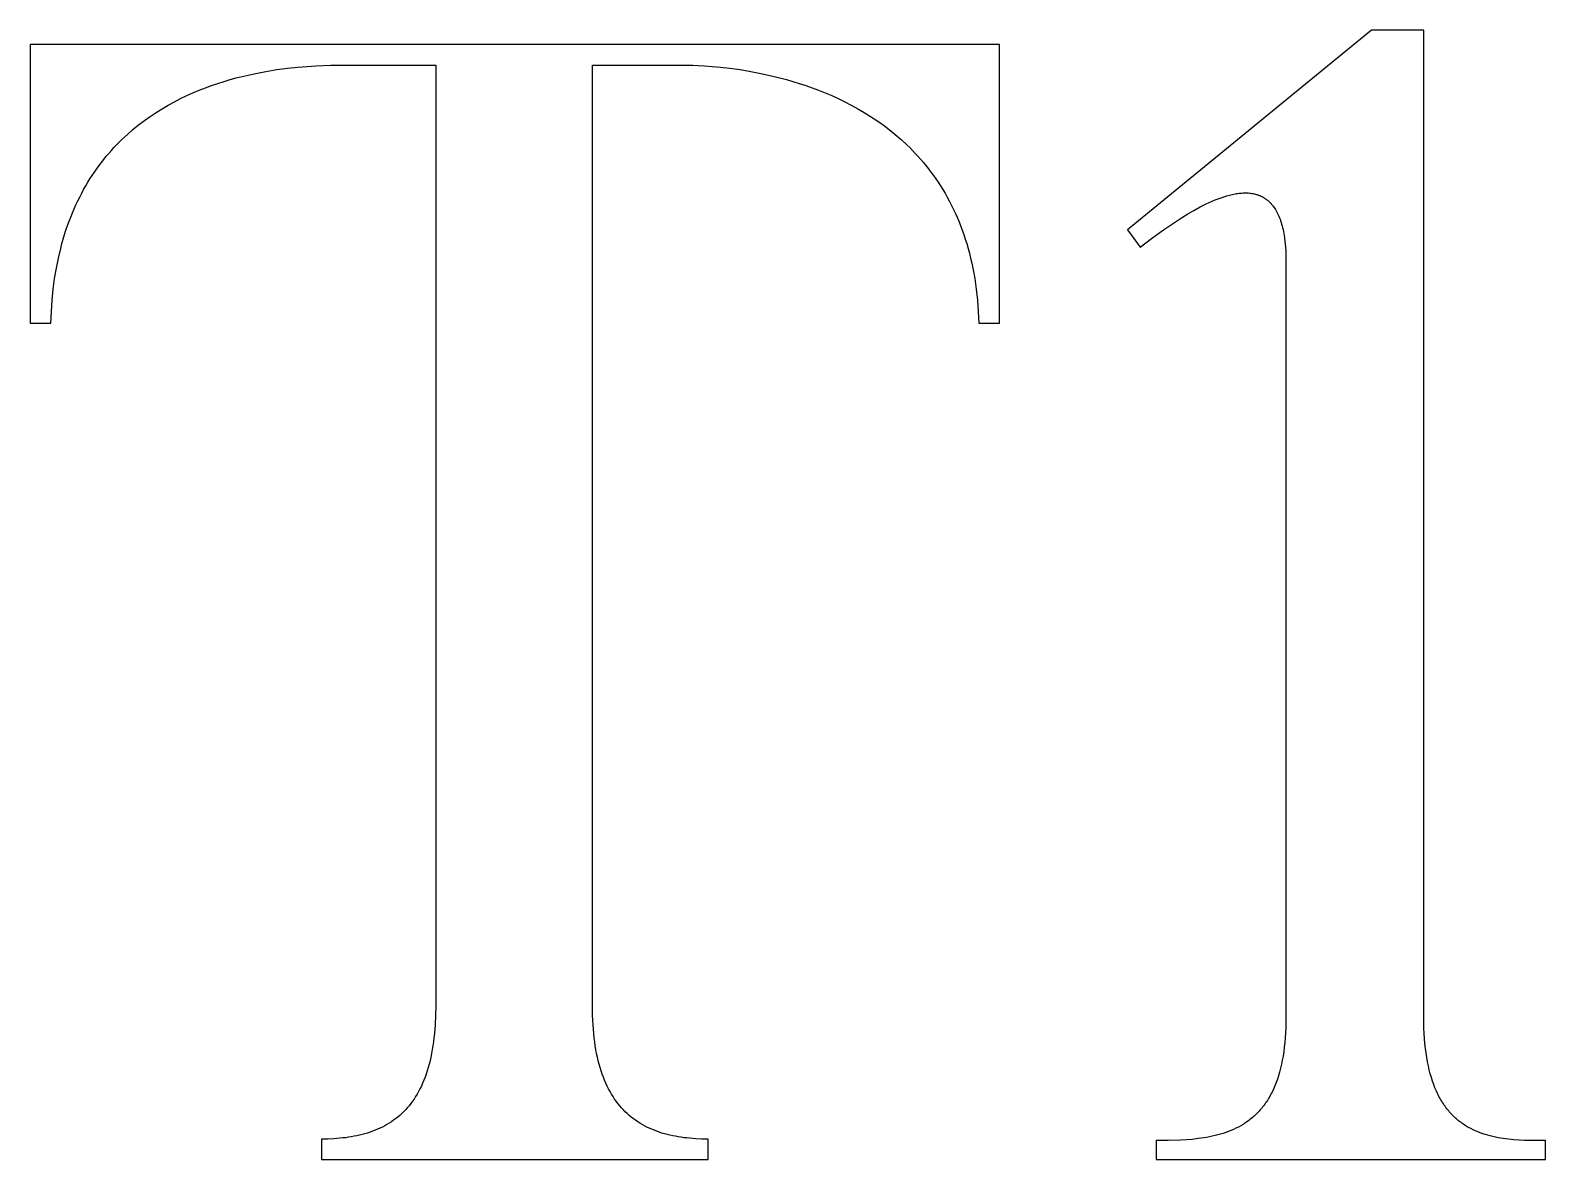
# Model space of a CAD drawing. Header units: millimetres. Extents: x 3735 to 5333, y 3252 to 4770.
# Drawn here: x 5015.33 to 5039.8, y 3460.29 to 3478.52 of the extents above; entities that cross this region are included whole.
import ezdxf

# ---------------------------------------------------------------- set-up
doc = ezdxf.new("R2010")
doc.units = ezdxf.units.MM
doc.layers.add('MASHARAB', color=6, linetype='Continuous', true_color=0xff00ff)

msp = doc.modelspace()

# ---------------------------------------------------------------- linework, layer by layer
at = {"layer": 'MASHARAB'}
for points in [[(5039.801, 3460.602), (5039.632, 3460.602), (5039.46, 3460.606), (5039.374, 3460.611), (5039.287, 3460.617), (5039.202, 3460.625), (5039.116, 3460.636), (5039.074, 3460.643), (5039.032, 3460.65), (5038.99, 3460.658), (5038.948, 3460.668), (5038.907, 3460.678), (5038.866, 3460.688), (5038.825, 3460.7), (5038.785, 3460.713), (5038.746, 3460.728), (5038.706, 3460.743), (5038.667, 3460.759), (5038.629, 3460.777), (5038.591, 3460.796), (5038.554, 3460.816), (5038.536, 3460.827), (5038.517, 3460.837), (5038.499, 3460.849), (5038.481, 3460.86), (5038.464, 3460.872), (5038.446, 3460.885), (5038.429, 3460.898), (5038.412, 3460.911), (5038.394, 3460.924), (5038.378, 3460.938), (5038.361, 3460.952), (5038.344, 3460.967), (5038.328, 3460.982), (5038.312, 3460.998), (5038.296, 3461.014), (5038.28, 3461.03), (5038.265, 3461.047), (5038.25, 3461.064), (5038.235, 3461.082), (5038.22, 3461.1), (5038.205, 3461.118), (5038.191, 3461.137), (5038.176, 3461.157), (5038.162, 3461.177), (5038.149, 3461.197), (5038.135, 3461.218), (5038.122, 3461.239), (5038.109, 3461.261), (5038.096, 3461.283), (5038.084, 3461.306), (5038.072, 3461.329), (5038.06, 3461.353), (5038.037, 3461.402), (5038.014, 3461.454), (5037.994, 3461.507), (5037.974, 3461.563), (5037.955, 3461.621), (5037.938, 3461.681), (5037.922, 3461.743), (5037.907, 3461.808), (5037.893, 3461.875), (5037.881, 3461.945), (5037.87, 3462.017), (5037.86, 3462.092), (5037.852, 3462.169), (5037.845, 3462.249), (5037.84, 3462.332), (5037.836, 3462.417), (5037.833, 3462.505), (5037.833, 3462.596), (5037.833, 3478.525), (5036.989, 3478.525), (5033.051, 3475.303), (5033.256, 3475.022), (5033.438, 3475.162), (5033.629, 3475.302), (5033.824, 3475.436), (5033.923, 3475.5), (5034.023, 3475.561), (5034.122, 3475.619), (5034.221, 3475.673), (5034.319, 3475.723), (5034.368, 3475.746), (5034.416, 3475.767), (5034.464, 3475.787), (5034.512, 3475.806), (5034.559, 3475.823), (5034.606, 3475.839), (5034.652, 3475.853), (5034.697, 3475.866), (5034.72, 3475.871), (5034.743, 3475.876), (5034.765, 3475.881), (5034.787, 3475.885), (5034.809, 3475.889), (5034.831, 3475.892), (5034.852, 3475.894), (5034.874, 3475.897), (5034.895, 3475.898), (5034.916, 3475.899), (5034.937, 3475.9), (5034.957, 3475.9), (5034.977, 3475.9), (5034.998, 3475.899), (5035.017, 3475.897), (5035.037, 3475.895), (5035.057, 3475.892), (5035.076, 3475.889), (5035.095, 3475.885), (5035.113, 3475.88), (5035.132, 3475.875), (5035.141, 3475.873), (5035.15, 3475.87), (5035.159, 3475.866), (5035.168, 3475.863), (5035.177, 3475.86), (5035.186, 3475.856), (5035.194, 3475.852), (5035.203, 3475.849), (5035.211, 3475.844), (5035.22, 3475.84), (5035.228, 3475.836), (5035.237, 3475.831), (5035.245, 3475.827), (5035.253, 3475.822), (5035.261, 3475.817), (5035.269, 3475.811), (5035.277, 3475.806), (5035.285, 3475.8), (5035.293, 3475.795), (5035.301, 3475.789), (5035.309, 3475.783), (5035.316, 3475.776), (5035.324, 3475.77), (5035.331, 3475.763), (5035.338, 3475.756), (5035.346, 3475.749), (5035.353, 3475.742), (5035.36, 3475.735), (5035.367, 3475.727), (5035.374, 3475.72), (5035.381, 3475.712), (5035.387, 3475.703), (5035.401, 3475.687), (5035.413, 3475.669), (5035.426, 3475.651), (5035.438, 3475.632), (5035.45, 3475.612), (5035.461, 3475.591), (5035.472, 3475.57), (5035.483, 3475.547), (5035.493, 3475.524), (5035.503, 3475.5), (5035.512, 3475.476), (5035.521, 3475.45), (5035.53, 3475.424), (5035.538, 3475.396), (5035.546, 3475.368), (5035.553, 3475.339), (5035.56, 3475.309), (5035.567, 3475.278), (5035.573, 3475.246), (5035.578, 3475.214), (5035.583, 3475.18), (5035.592, 3475.11), (5035.599, 3475.036), (5035.604, 3474.959), (5035.607, 3474.877), (5035.608, 3474.792), (5035.608, 3462.596), (5035.608, 3462.508), (5035.605, 3462.424), (5035.601, 3462.341), (5035.596, 3462.262), (5035.59, 3462.184), (5035.581, 3462.11), (5035.572, 3462.037), (5035.561, 3461.967), (5035.549, 3461.899), (5035.535, 3461.834), (5035.521, 3461.77), (5035.505, 3461.709), (5035.487, 3461.65), (5035.469, 3461.593), (5035.449, 3461.539), (5035.428, 3461.486), (5035.406, 3461.435), (5035.383, 3461.387), (5035.371, 3461.363), (5035.359, 3461.34), (5035.346, 3461.317), (5035.333, 3461.295), (5035.32, 3461.273), (5035.307, 3461.252), (5035.293, 3461.231), (5035.279, 3461.211), (5035.265, 3461.191), (5035.251, 3461.171), (5035.236, 3461.152), (5035.221, 3461.133), (5035.206, 3461.115), (5035.191, 3461.097), (5035.175, 3461.08), (5035.16, 3461.063), (5035.144, 3461.046), (5035.127, 3461.03), (5035.111, 3461.014), (5035.094, 3460.999), (5035.077, 3460.984), (5035.06, 3460.969), (5035.043, 3460.955), (5035.025, 3460.941), (5035.007, 3460.928), (5034.99, 3460.914), (5034.971, 3460.902), (5034.953, 3460.889), (5034.935, 3460.877), (5034.916, 3460.865), (5034.878, 3460.843), (5034.839, 3460.822), (5034.8, 3460.802), (5034.76, 3460.783), (5034.719, 3460.765), (5034.678, 3460.749), (5034.636, 3460.734), (5034.593, 3460.719), (5034.55, 3460.706), (5034.507, 3460.694), (5034.462, 3460.683), (5034.418, 3460.673), (5034.373, 3460.663), (5034.327, 3460.655), (5034.282, 3460.647), (5034.189, 3460.634), (5034.094, 3460.623), (5033.999, 3460.615), (5033.903, 3460.61), (5033.708, 3460.603), (5033.512, 3460.602), (5033.512, 3460.295), (5039.801, 3460.295)], [(5030.648, 3473.795), (5030.98, 3473.795), (5030.98, 3478.295), (5015.333, 3478.295), (5015.333, 3473.795), (5015.665, 3473.795), (5015.673, 3473.985), (5015.685, 3474.169), (5015.703, 3474.347), (5015.726, 3474.52), (5015.754, 3474.687), (5015.786, 3474.849), (5015.823, 3475.005), (5015.843, 3475.081), (5015.864, 3475.156), (5015.886, 3475.229), (5015.909, 3475.301), (5015.934, 3475.372), (5015.959, 3475.442), (5015.985, 3475.51), (5016.012, 3475.577), (5016.04, 3475.643), (5016.069, 3475.708), (5016.099, 3475.771), (5016.13, 3475.834), (5016.162, 3475.895), (5016.194, 3475.955), (5016.227, 3476.013), (5016.261, 3476.071), (5016.296, 3476.127), (5016.332, 3476.183), (5016.368, 3476.237), (5016.405, 3476.29), (5016.443, 3476.342), (5016.482, 3476.393), (5016.521, 3476.442), (5016.56, 3476.491), (5016.601, 3476.539), (5016.642, 3476.585), (5016.684, 3476.631), (5016.726, 3476.676), (5016.768, 3476.719), (5016.812, 3476.762), (5016.9, 3476.844), (5016.99, 3476.922), (5017.081, 3476.997), (5017.174, 3477.068), (5017.269, 3477.135), (5017.365, 3477.199), (5017.462, 3477.26), (5017.56, 3477.317), (5017.659, 3477.371), (5017.758, 3477.422), (5017.858, 3477.47), (5017.959, 3477.515), (5018.059, 3477.557), (5018.16, 3477.597), (5018.26, 3477.634), (5018.361, 3477.668), (5018.461, 3477.7), (5018.56, 3477.729), (5018.658, 3477.756), (5018.756, 3477.781), (5018.948, 3477.825), (5019.135, 3477.861), (5019.315, 3477.89), (5019.487, 3477.913), (5019.65, 3477.93), (5019.803, 3477.943), (5019.944, 3477.952), (5020.187, 3477.961), (5020.37, 3477.962), (5021.878, 3477.962), (5021.878, 3462.775), (5021.876, 3462.62), (5021.869, 3462.473), (5021.858, 3462.332), (5021.851, 3462.264), (5021.843, 3462.198), (5021.834, 3462.134), (5021.824, 3462.071), (5021.813, 3462.01), (5021.8, 3461.95), (5021.787, 3461.892), (5021.773, 3461.836), (5021.758, 3461.781), (5021.742, 3461.727), (5021.724, 3461.676), (5021.706, 3461.625), (5021.687, 3461.576), (5021.667, 3461.529), (5021.647, 3461.483), (5021.625, 3461.438), (5021.602, 3461.395), (5021.579, 3461.354), (5021.554, 3461.313), (5021.529, 3461.274), (5021.503, 3461.237), (5021.476, 3461.2), (5021.449, 3461.165), (5021.42, 3461.132), (5021.391, 3461.099), (5021.36, 3461.068), (5021.329, 3461.038), (5021.298, 3461.009), (5021.265, 3460.982), (5021.232, 3460.956), (5021.198, 3460.93), (5021.163, 3460.906), (5021.128, 3460.883), (5021.092, 3460.862), (5021.055, 3460.841), (5021.017, 3460.821), (5020.979, 3460.803), (5020.94, 3460.785), (5020.9, 3460.769), (5020.86, 3460.753), (5020.819, 3460.739), (5020.778, 3460.725), (5020.736, 3460.713), (5020.693, 3460.701), (5020.65, 3460.69), (5020.606, 3460.681), (5020.561, 3460.672), (5020.516, 3460.664), (5020.471, 3460.657), (5020.425, 3460.65), (5020.378, 3460.645), (5020.331, 3460.64), (5020.235, 3460.633), (5020.137, 3460.628), (5020.037, 3460.627), (5020.037, 3460.295), (5026.276, 3460.295), (5026.276, 3460.627), (5026.176, 3460.628), (5026.078, 3460.633), (5025.982, 3460.64), (5025.934, 3460.645), (5025.887, 3460.65), (5025.841, 3460.657), (5025.795, 3460.664), (5025.75, 3460.672), (5025.705, 3460.681), (5025.661, 3460.69), (5025.617, 3460.701), (5025.574, 3460.713), (5025.531, 3460.725), (5025.489, 3460.739), (5025.448, 3460.753), (5025.407, 3460.769), (5025.367, 3460.785), (5025.328, 3460.803), (5025.289, 3460.821), (5025.251, 3460.841), (5025.213, 3460.862), (5025.177, 3460.883), (5025.141, 3460.906), (5025.105, 3460.93), (5025.071, 3460.956), (5025.037, 3460.982), (5025.004, 3461.009), (5024.972, 3461.038), (5024.94, 3461.068), (5024.909, 3461.099), (5024.879, 3461.132), (5024.85, 3461.165), (5024.822, 3461.2), (5024.794, 3461.237), (5024.768, 3461.274), (5024.742, 3461.313), (5024.717, 3461.354), (5024.693, 3461.395), (5024.67, 3461.438), (5024.647, 3461.483), (5024.626, 3461.529), (5024.606, 3461.576), (5024.586, 3461.625), (5024.568, 3461.676), (5024.55, 3461.727), (5024.533, 3461.781), (5024.518, 3461.836), (5024.503, 3461.892), (5024.49, 3461.95), (5024.477, 3462.01), (5024.466, 3462.071), (5024.455, 3462.134), (5024.446, 3462.198), (5024.437, 3462.264), (5024.43, 3462.332), (5024.424, 3462.401), (5024.419, 3462.473), (5024.412, 3462.62), (5024.409, 3462.775), (5024.409, 3477.962), (5025.918, 3477.962), (5026.029, 3477.961), (5026.115, 3477.958), (5026.22, 3477.952), (5026.341, 3477.943), (5026.479, 3477.93), (5026.63, 3477.913), (5026.794, 3477.89), (5026.969, 3477.861), (5027.153, 3477.825), (5027.346, 3477.781), (5027.545, 3477.729), (5027.647, 3477.7), (5027.749, 3477.668), (5027.853, 3477.634), (5027.957, 3477.597), (5028.062, 3477.557), (5028.168, 3477.515), (5028.273, 3477.47), (5028.379, 3477.422), (5028.484, 3477.371), (5028.589, 3477.317), (5028.694, 3477.26), (5028.797, 3477.199), (5028.9, 3477.135), (5029.002, 3477.068), (5029.102, 3476.997), (5029.201, 3476.922), (5029.298, 3476.844), (5029.393, 3476.762), (5029.487, 3476.676), (5029.533, 3476.631), (5029.578, 3476.585), (5029.622, 3476.539), (5029.666, 3476.491), (5029.71, 3476.442), (5029.753, 3476.393), (5029.795, 3476.342), (5029.836, 3476.29), (5029.876, 3476.237), (5029.916, 3476.183), (5029.955, 3476.127), (5029.993, 3476.071), (5030.031, 3476.013), (5030.067, 3475.955), (5030.103, 3475.895), (5030.138, 3475.834), (5030.171, 3475.771), (5030.204, 3475.708), (5030.236, 3475.643), (5030.267, 3475.577), (5030.297, 3475.51), (5030.326, 3475.442), (5030.353, 3475.372), (5030.38, 3475.301), (5030.406, 3475.229), (5030.43, 3475.156), (5030.453, 3475.081), (5030.475, 3475.005), (5030.496, 3474.927), (5030.516, 3474.849), (5030.534, 3474.768), (5030.552, 3474.687), (5030.567, 3474.604), (5030.582, 3474.52), (5030.595, 3474.434), (5030.607, 3474.347), (5030.626, 3474.169), (5030.64, 3473.985)]]:
    msp.add_lwpolyline(points, close=True, dxfattribs=at)

doc.saveas('drawing.dxf')
